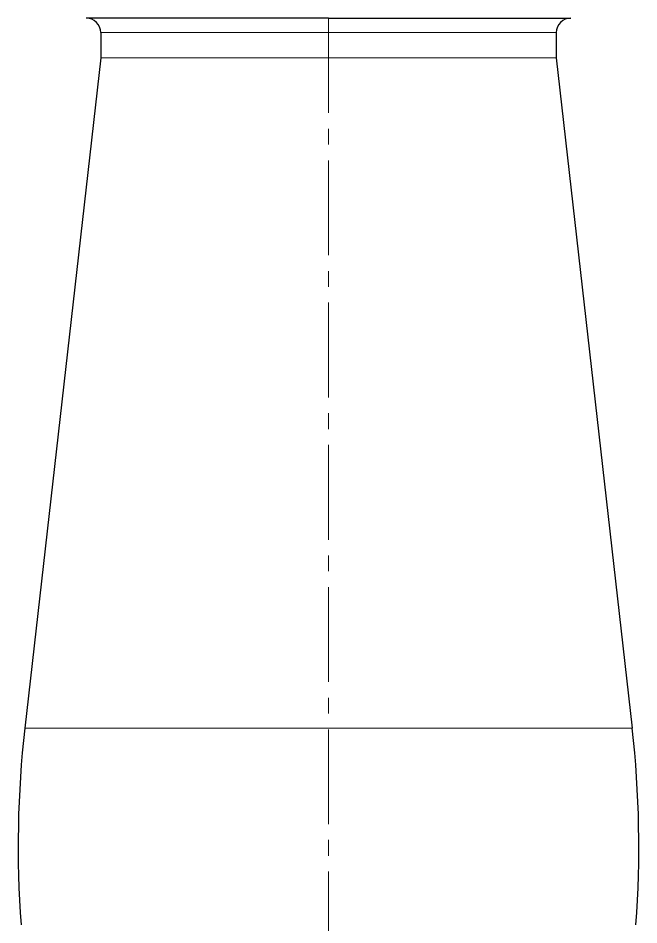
# Model space of a CAD drawing. Extents: x -235 to 974, y -300 to 522.
# Drawn here: x 804.1 to 838.5, y 179.2 to 229.4 of the extents above; entities that cross this region are included whole.
import ezdxf

# ---------------------------------------------------------------- set-up
doc = ezdxf.new("R2010")
doc.units = 0
doc.header["$LTSCALE"] = 7
doc.header["$MEASUREMENT"] = 0
doc.linetypes.add('CENTER2', pattern=[1.125, 0.75, -0.125, 0.125, -0.125])
for name, color, linetype, lineweight in [('1', 1, 'CENTER2', 15), ('3', 3, 'CONTINUOUS', 30), ('8', 251, 'CONTINUOUS', 15)]:
    doc.layers.add(name, color=color, linetype=linetype, lineweight=lineweight)

msp = doc.modelspace()

# ---------------------------------------------------------------- linework, layer by layer
at = {"layer": '1'}
msp.add_line((821.3041, 229.3695), (821.3041, 6.1695), dxfattribs=at)
at = {"layer": '3'}
for p, q in [((821.3041, 229.3695), (807.9041, 229.3695)), ((821.3041, 229.3695), (834.7041, 229.3695)), ((808.7041, 228.5695), (808.7041, 227.1695)), ((833.9041, 228.5695), (833.9041, 227.1695)), ((808.7041, 227.1695), (804.5066, 190.0602)), ((833.9041, 227.1695), (838.1016, 190.0602))]:
    msp.add_line(p, q, dxfattribs=at)
for centre, radius, start, end in [((807.9041, 228.5695), 0.8, 0, 90), ((834.7041, 228.5695), 0.8, 90, 180), ((862.1391, 183.5413), 58, 173.546612, 184.322835), ((780.4691, 183.5413), 58, 355.677165, 6.453388)]:
    msp.add_arc(centre, radius, start, end, dxfattribs=at)
at = {"layer": '8', "lineweight": 13}
for p, q in [((833.9041, 228.5695), (808.7041, 228.5695)), ((833.9041, 227.1694), (808.7041, 227.1694)), ((836.0453, 190.0602), (804.5066, 190.0602))]:
    msp.add_line(p, q, dxfattribs=at)
at = {"layer": '8', "lineweight": 13, "ltscale": 0.051408}
msp.add_line((838.1016, 190.0602), (836.0453, 190.0602), dxfattribs=at)

doc.saveas('drawing.dxf')
